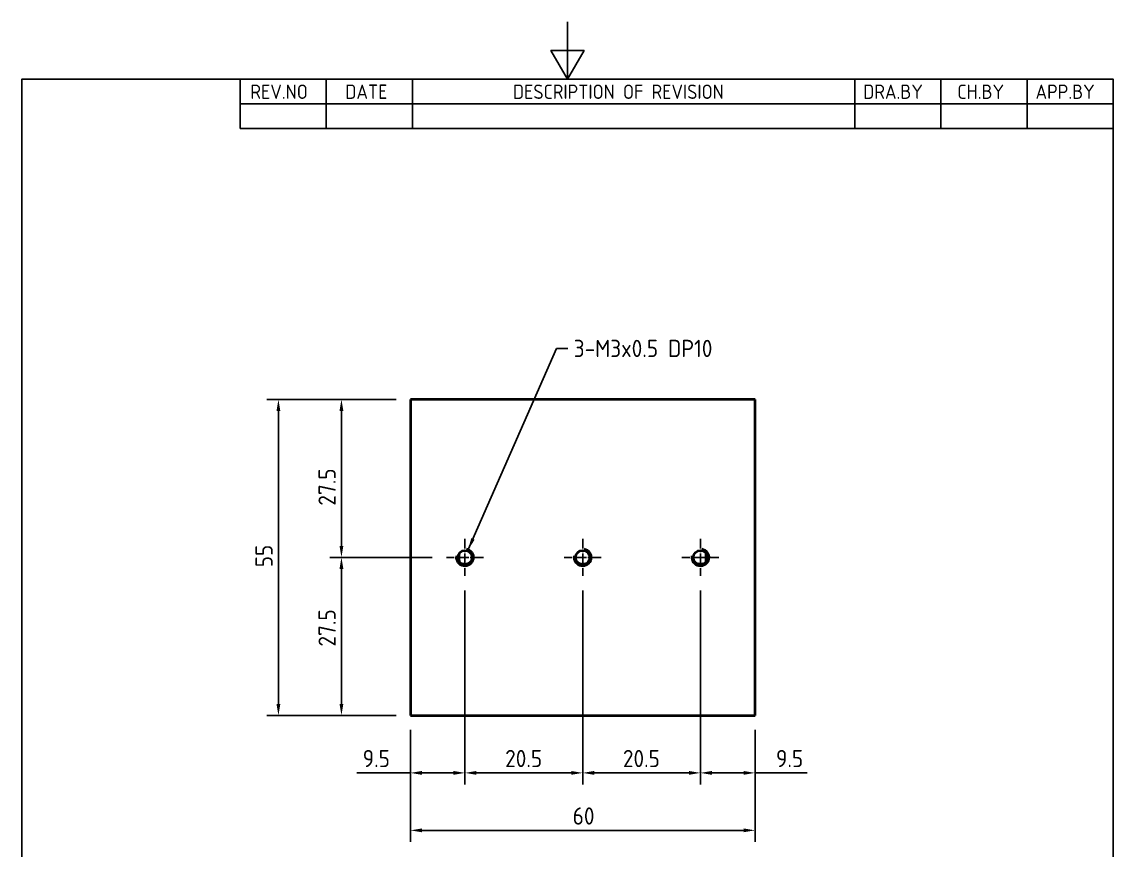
# Model space of a CAD drawing. Header units: millimetres. Extents: x 0 to 210, y 0 to 297.
# Drawn here: x 10 to 200, y 152.8 to 297 of the extents above; entities that cross this region are included whole.
import ezdxf

# ---------------------------------------------------------------- set-up
doc = ezdxf.new("R2010")
doc.units = ezdxf.units.MM
doc.linetypes.add('CHAIN', pattern=[0.35429999999999995, 0.2362, -0.0295, 0.0591, -0.0295])
doc.layers.get('0').update_dxf_attribs({"color": 3, "lineweight": 25})
for name, color, linetype, lineweight in [('가시적인 것(ISO)', 3, 'Continuous', 40), ('가시적인 좁은 것(ISO)', 3, 'Continuous', 35), ('경계(ISO)', 7, 'Continuous', 25), ('기호(ISO)', 5, 'Continuous', 25), ('중심 표식(ISO)', 1, 'Continuous', 25), ('치수(ISO)', 2, 'Continuous', 25)]:
    doc.layers.add(name, color=color, linetype=linetype, lineweight=lineweight)
doc.styles.add('ISO Proportiona M2B', font='isocp.shx')
doc.styles.add('치수 텍스트_PSTEK_POSCO', font='isocp.shx')
doc.dimstyles.new('치수_PSTEK_POSCO', dxfattribs={"dimtxt": 3, "dimasz": 2, "dimexe": 2, "dimexo": 2.5, "dimgap": 1, "dimtad": 1, "dimrnd": 1e-08, "dimdsep": 46, "dimtxsty": '치수 텍스트_PSTEK_POSCO', "dimcen": 0.09, "dimdle": 10, "dimclrd": 7, "dimclre": 7, "dimclrt": 2, "dimadec": 1, "dimazin": 2, "dimtfac": 1, "dimtmove": 0, "dimatfit": 3, "dimfxl": 0, "dimtolj": 1, "dimlwd": -1, "dimlwe": -1, "dimarcsym": 0})
doc.dimstyles.new('치수_PSTEK_POSCO$7', dxfattribs={"dimtxt": 3, "dimasz": 2, "dimexe": 2, "dimexo": 2.5, "dimgap": 1, "dimtad": 1, "dimrnd": 1e-08, "dimdsep": 46, "dimtxsty": '치수 텍스트_PSTEK_POSCO', "dimcen": 0.09, "dimdle": 10, "dimclrd": 7, "dimclre": 7, "dimclrt": 2, "dimadec": 1, "dimazin": 2, "dimtfac": 1, "dimtmove": 0, "dimatfit": 3, "dimfxl": 0, "dimtolj": 1, "dimlwd": -1, "dimlwe": -1, "dimarcsym": 0})

# ---------------------------------------------------------------- blocks, each defined once
blk = doc.blocks.new('경계 Default Border')
at = {"layer": '경계(ISO)', "flags": 128}
for points in [[(105, 297.0000076293945), (105, 287.0000076293945), (102.1132469177246, 292.0000076293945), (107.8867530822754, 292.0000076293945), (105, 287.0000076293945)], [(10, 10), (10, 287.0000076293945), (200, 287.0000076293945), (200, 10), (10, 10)]]:
    blk.add_lwpolyline(points, dxfattribs=at)
blk = doc.blocks.new('리비전 내역')
at = {"layer": '기호(ISO)'}
for p, q in [((48.00000000000001, 287.0000076293945), (200, 287.0000076293945)), ((48.00000000000001, 287.0000076293945), (48.00000000000001, 282.7200076293945)), ((63.00000000000001, 287.0000076293945), (63.00000000000001, 282.7200076293945)), ((78, 287.0000076293945), (78, 282.7200076293945)), ((155, 287.0000076293945), (155, 282.7200076293945)), ((170, 287.0000076293945), (170, 282.7200076293945)), ((185, 287.0000076293945), (185, 282.7200076293945)), ((200, 287.0000076293945), (200, 282.7200076293945)), ((48.00000000000001, 282.7200076293945), (200, 282.7200076293945)), ((48.00000000000001, 282.7200076293945), (48.00000000000001, 278.4400076293945)), ((63.00000000000001, 282.7200076293945), (63.00000000000001, 278.4400076293945)), ((78, 282.7200076293945), (78, 278.4400076293945)), ((155, 282.7200076293945), (155, 278.4400076293945)), ((170, 282.7200076293945), (170, 278.4400076293945)), ((185, 282.7200076293945), (185, 278.4400076293945)), ((200, 282.7200076293945), (200, 278.4400076293945)), ((48.00000000000001, 278.4400076293945), (200, 278.4400076293945))]:
    blk.add_line(p, q, dxfattribs=at)
at = {"layer": '기호(ISO)', "color": 2, "char_height": 2.5, "attachment_point": 7, "style": 'ISO Proportiona M2B'}
for s, insert in [('REV.NO', (49.7871163682308, 283.5831900503393)), ('DATE', (66.31423177283666, 283.5831900503393)), ('DESCRIPTION OF REVISION', (95.50702043336295, 283.5831900503393)), ('DRA.BY', (156.4757339553203, 283.5831900503393)), ('CH.BY', (172.8642915086116, 283.5831900503393)), ('APP.BY', (186.4777339604403, 283.5831900503393))]:
    blk.add_mtext(s, dxfattribs=dict(at, insert=insert))
blk = doc.blocks.new('*D22')
at = {"layer": 'Defpoints', "color": 0, "transparency": 16777216}
for p in [(65.64565496126028, 203.7830349938598), (83.91615496126025, 203.7830349938598), (77.64565496126025, 176.2830349938598)]:
    blk.add_point(p, dxfattribs=at)
at = {"layer": '치수(ISO)', "color": 7, "transparency": 16777216}
for p, q in [((81.41615496126025, 203.7830349938598), (63.64565496126028, 203.7830349938598)), ((65.64565496126028, 178.2830349938598), (65.64565496126028, 201.7830349938598)), ((75.14565496126025, 176.2830349938598), (63.64565496126028, 176.2830349938598))]:
    blk.add_line(p, q, dxfattribs=at)
for points in [[(65.31232162792695, 201.7830349938598), (65.9789882945936, 201.7830349938598), (65.64565496126028, 203.7830349938598)], [(65.31232162792695, 178.2830349938598), (65.9789882945936, 178.2830349938598), (65.64565496126028, 176.2830349938598)]]:
    blk.add_solid(points, dxfattribs=at)
at = {"layer": '치수(ISO)', "color": 2, "transparency": 16777216, "insert": (63.1453596856697, 188.2728124083227), "char_height": 3, "attachment_point": 4, "rotation": 90, "style": '치수 텍스트_PSTEK_POSCO'}
blk.add_mtext('\\A1;27.5', dxfattribs=at)
blk = doc.blocks.new('*D23')
at = {"layer": 'Defpoints', "color": 0, "transparency": 16777216}
for p in [(65.64565496126029, 231.2830349938598), (77.64565496126026, 231.2830349938598), (83.91615496126025, 203.7830349938598)]:
    blk.add_point(p, dxfattribs=at)
at = {"layer": '치수(ISO)', "color": 7, "transparency": 16777216}
for p, q in [((75.14565496126026, 231.2830349938598), (63.64565496126028, 231.2830349938598)), ((65.64565496126028, 205.7830349938598), (65.64565496126029, 229.2830349938598)), ((81.41615496126025, 203.7830349938598), (63.64565496126028, 203.7830349938598))]:
    blk.add_line(p, q, dxfattribs=at)
for points in [[(65.31232162792696, 229.2830349938598), (65.97898829459362, 229.2830349938598), (65.64565496126029, 231.2830349938598)], [(65.31232162792695, 205.7830349938598), (65.9789882945936, 205.7830349938598), (65.64565496126028, 203.7830349938598)]]:
    blk.add_solid(points, dxfattribs=at)
at = {"layer": '치수(ISO)', "color": 2, "transparency": 16777216, "insert": (63.1453596856697, 212.7928124083227), "char_height": 3, "attachment_point": 4, "rotation": 90, "style": '치수 텍스트_PSTEK_POSCO'}
blk.add_mtext('\\A1;27.5', dxfattribs=at)
blk = doc.blocks.new('*D24')
at = {"layer": 'Defpoints', "color": 0, "transparency": 16777216}
for p in [(87.14565496126026, 200.5535349938598), (77.64565496126025, 176.2830349938598), (87.14565496126026, 166.2830349938598)]:
    blk.add_point(p, dxfattribs=at)
at = {"layer": '치수(ISO)', "color": 7, "transparency": 16777216}
for p, q in [((87.14565496126026, 198.0535349938598), (87.14565496126026, 164.2830349938598)), ((77.64565496126025, 173.7830349938598), (77.64565496126025, 164.2830349938598)), ((77.64565496126025, 166.2830349938598), (68.3473837012806, 166.2830349938598)), ((85.14565496126026, 166.2830349938598), (79.64565496126025, 166.2830349938598))]:
    blk.add_line(p, q, dxfattribs=at)
for points in [[(79.64565496126025, 166.6163683271932), (79.64565496126025, 165.9497016605265), (77.64565496126025, 166.2830349938598)], [(85.14565496126026, 166.6163683271932), (85.14565496126026, 165.9497016605265), (87.14565496126026, 166.2830349938598)]]:
    blk.add_solid(points, dxfattribs=at)
at = {"layer": '치수(ISO)', "color": 2, "transparency": 16777216, "insert": (69.3473837012806, 168.7830349938598), "char_height": 3, "attachment_point": 4, "style": '치수 텍스트_PSTEK_POSCO'}
blk.add_mtext('\\A1;9.5', dxfattribs=at)
blk = doc.blocks.new('*D25')
at = {"layer": 'Defpoints', "color": 0, "transparency": 16777216}
for p in [(87.14565496126026, 200.5535349938598), (107.6456549612602, 200.5535349938598), (107.6456549612602, 166.2830349938598)]:
    blk.add_point(p, dxfattribs=at)
at = {"layer": '치수(ISO)', "color": 7, "transparency": 16777216}
for p, q in [((87.14565496126026, 198.0535349938598), (87.14565496126026, 164.2830349938598)), ((107.6456549612602, 198.0535349938598), (107.6456549612602, 164.2830349938598)), ((89.14565496126026, 166.2830349938598), (105.6456549612602, 166.2830349938598))]:
    blk.add_line(p, q, dxfattribs=at)
for points in [[(89.14565496126026, 166.6163683271932), (89.14565496126026, 165.9497016605265), (87.14565496126026, 166.2830349938598)], [(105.6456549612602, 166.6163683271932), (105.6456549612602, 165.9497016605265), (107.6456549612602, 166.2830349938598)]]:
    blk.add_solid(points, dxfattribs=at)
at = {"layer": '치수(ISO)', "color": 2, "transparency": 16777216, "insert": (94.14543237572319, 168.7833302694504), "char_height": 3, "attachment_point": 4, "style": '치수 텍스트_PSTEK_POSCO'}
blk.add_mtext('\\A1;20.5', dxfattribs=at)
blk = doc.blocks.new('*D26')
at = {"layer": 'Defpoints', "color": 0, "transparency": 16777216}
for p in [(128.1456549612602, 200.5535349938598), (137.6456549612602, 176.2830349938598), (137.6456549612602, 166.2830349938598)]:
    blk.add_point(p, dxfattribs=at)
at = {"layer": '치수(ISO)', "color": 7, "transparency": 16777216}
for p, q in [((128.1456549612602, 198.0535349938598), (128.1456549612602, 164.2830349938598)), ((137.6456549612602, 173.7830349938598), (137.6456549612602, 164.2830349938598)), ((130.1456549612602, 166.2830349938598), (135.6456549612602, 166.2830349938598)), ((137.6456549612602, 166.2830349938598), (146.7471386132249, 166.2830349938598))]:
    blk.add_line(p, q, dxfattribs=at)
for points in [[(130.1456549612602, 166.6163683271932), (130.1456549612602, 165.9497016605265), (128.1456549612602, 166.2830349938598)], [(135.6456549612602, 166.6163683271932), (135.6456549612602, 165.9497016605265), (137.6456549612602, 166.2830349938598)]]:
    blk.add_solid(points, dxfattribs=at)
at = {"layer": '치수(ISO)', "color": 2, "transparency": 16777216, "insert": (141.298610475801, 168.7830349938598), "char_height": 3, "attachment_point": 4, "style": '치수 텍스트_PSTEK_POSCO'}
blk.add_mtext('\\A1;9.5', dxfattribs=at)
blk = doc.blocks.new('*D27')
at = {"layer": 'Defpoints', "color": 0, "transparency": 16777216}
for p in [(77.64565496126025, 176.2830349938598), (137.6456549612602, 176.2830349938598), (137.6456549612602, 156.2830349938598)]:
    blk.add_point(p, dxfattribs=at)
at = {"layer": '치수(ISO)', "color": 7, "transparency": 16777216}
for p, q in [((77.64565496126025, 173.7830349938598), (77.64565496126025, 154.2830349938598)), ((137.6456549612602, 173.7830349938598), (137.6456549612602, 154.2830349938598)), ((79.64565496126025, 156.2830349938598), (135.6456549612602, 156.2830349938598))]:
    blk.add_line(p, q, dxfattribs=at)
for points in [[(79.64565496126025, 156.6163683271932), (79.64565496126025, 155.9497016605265), (77.64565496126025, 156.2830349938598)], [(135.6456549612602, 156.6163683271932), (135.6456549612602, 155.9497016605265), (137.6456549612602, 156.2830349938598)]]:
    blk.add_solid(points, dxfattribs=at)
at = {"layer": '치수(ISO)', "color": 2, "transparency": 16777216, "insert": (105.9047100793705, 158.7830349938598), "char_height": 3, "attachment_point": 4, "style": '치수 텍스트_PSTEK_POSCO'}
blk.add_mtext('\\A1;60', dxfattribs=at)
blk = doc.blocks.new('*D28')
at = {"layer": 'Defpoints', "color": 0, "transparency": 16777216}
for p in [(77.64565496126026, 231.2830349938598), (54.67277229660012, 176.2830349938598), (77.64565496126025, 176.2830349938598)]:
    blk.add_point(p, dxfattribs=at)
at = {"layer": '치수(ISO)', "color": 7, "transparency": 16777216}
for p, q in [((75.14565496126026, 231.2830349938598), (52.67277229660013, 231.2830349938598)), ((54.67277229660013, 229.2830349938598), (54.67277229660012, 178.2830349938598)), ((75.14565496126025, 176.2830349938598), (52.67277229660012, 176.2830349938598))]:
    blk.add_line(p, q, dxfattribs=at)
for points in [[(54.33943896326679, 229.2830349938598), (55.00610562993347, 229.2830349938598), (54.67277229660013, 231.2830349938598)], [(54.33943896326679, 178.2830349938598), (55.00610562993346, 178.2830349938598), (54.67277229660012, 176.2830349938598)]]:
    blk.add_solid(points, dxfattribs=at)
at = {"layer": '치수(ISO)', "color": 2, "transparency": 16777216, "insert": (52.17277229660009, 202.0709029595039), "char_height": 3, "attachment_point": 4, "rotation": 90, "style": '치수 텍스트_PSTEK_POSCO'}
blk.add_mtext('\\A1;55', dxfattribs=at)
blk = doc.blocks.new('*D30')
at = {"layer": 'Defpoints', "color": 0, "transparency": 16777216}
for p in [(107.6456549612602, 200.5535349938598), (128.1456549612602, 200.5535349938598), (128.1456549612602, 166.2830349938598)]:
    blk.add_point(p, dxfattribs=at)
at = {"layer": '치수(ISO)', "color": 7, "transparency": 16777216}
for p, q in [((107.6456549612602, 198.0535349938598), (107.6456549612602, 164.2830349938598)), ((128.1456549612602, 198.0535349938598), (128.1456549612602, 164.2830349938598)), ((109.6456549612602, 166.2830349938598), (126.1456549612602, 166.2830349938598))]:
    blk.add_line(p, q, dxfattribs=at)
for points in [[(109.6456549612602, 166.6163683271932), (109.6456549612602, 165.9497016605265), (107.6456549612602, 166.2830349938598)], [(126.1456549612602, 166.6163683271932), (126.1456549612602, 165.9497016605265), (128.1456549612602, 166.2830349938598)]]:
    blk.add_solid(points, dxfattribs=at)
at = {"layer": '치수(ISO)', "color": 2, "transparency": 16777216, "insert": (114.6454323757232, 168.7833302694504), "char_height": 3, "attachment_point": 4, "style": '치수 텍스트_PSTEK_POSCO'}
blk.add_mtext('\\A1;20.5', dxfattribs=at)

msp = doc.modelspace()

# ---------------------------------------------------------------- linework, layer by layer
at = {"layer": '가시적인 것(ISO)'}
for p, q in [((137.6456549612602, 231.2830349938598), (77.64565496126025, 231.2830349938598)), ((77.64565496126025, 231.2830349938598), (77.64565496126023, 176.2830349938598)), ((137.6456549612602, 176.2830349938598), (137.6456549612602, 231.2830349938598)), ((77.64565496126023, 176.2830349938598), (137.6456549612602, 176.2830349938598))]:
    msp.add_line(p, q, dxfattribs=at)
for centre in [(87.14565496126025, 203.7830349938598), (107.6456549612602, 203.7830349938598), (128.1456549612602, 203.7830349938598)]:
    msp.add_circle(centre, 1.2295, dxfattribs=at)
for points, knots in [([(86.11243900464032, 204.4494695645312), (86.10113609675352, 204.2266305657237), (86.09904298331094, 203.9976156105121), (86.09904298331094, 203.7830349938598), (86.09904298331094, 203.5684543772075), (86.10113609675352, 203.3394394219959), (86.11243900464032, 203.1166004231884)], [-0.0643741849957022, -0.0643741849957022, -0.0643741849957022, -0.0643741849957022, 0, 0, 0, 0.06437418499570223, 0.06437418499570223, 0.06437418499570223, 0.06437418499570223]), ([(129.1288709178802, 203.0448232135095), (129.1426542992407, 203.2892098586185), (129.144095119694, 203.5452399659678), (129.144095119694, 203.7830349938598), (129.144095119694, 204.0208300217519), (129.1426542992407, 204.2768601291011), (129.1288709178802, 204.5212467742101)], [-0.07133850836761536, -0.07133850836761536, -0.07133850836761536, -0.07133850836761536, 0, 0, 0, 0.07133850836761543, 0.07133850836761543, 0.07133850836761543, 0.07133850836761543])]:
    msp.add_open_spline(points, degree=3, knots=knots, dxfattribs=at)
at = {"layer": '가시적인 좁은 것(ISO)'}
for centre, radius, end in [((87.14565496126025, 203.7830349938598), 1.500000000000006, 79.99999999995039), ((107.6456549612602, 203.7830349938598), 1.500000000000005, 79.99999999995039), ((128.1456549612602, 203.7830349938598), 1.500000000000004, 79.99999999994976)]:
    msp.add_arc(centre, radius, 170.0000000000015, end, dxfattribs=at)
at = {"layer": '중심 표식(ISO)', "linetype": 'CHAIN', "ltscale": 7.177188873291016}
for p, q in [((87.14565496126026, 207.0125349938598), (87.14565496126026, 200.5535349938598)), ((107.6456549612602, 207.0125349938598), (107.6456549612602, 200.5535349938598)), ((128.1456549612602, 207.0125349938598), (128.1456549612602, 200.5535349938598)), ((90.37515496126026, 203.7830349938598), (83.91615496126025, 203.7830349938598)), ((110.8751549612603, 203.7830349938598), (104.4161549612602, 203.7830349938598)), ((131.3751549612603, 203.7830349938598), (124.9161549612602, 203.7830349938598))]:
    msp.add_line(p, q, dxfattribs=at)

# ---------------------------------------------------------------- block references
msp.add_blockref('경계 Default Border', (0, 0))
at = {"layer": '기호(ISO)'}
msp.add_blockref('리비전 내역', (0, 0), dxfattribs=at)

# ---------------------------------------------------------------- texts
at = {"layer": '기호(ISO)', "color": 2, "insert": (106.085691780596, 240.1595634797512), "char_height": 3.00000011920929, "width": 28.96376860141753, "attachment_point": 4, "line_spacing_factor": 0.5250000357627869, "style": '치수 텍스트_PSTEK_POSCO'}
msp.add_mtext('{3-M3x0.5 DP10}', dxfattribs=at)

# ---------------------------------------------------------------- dimensions: what is measured, and where the dimension line sits
at = {"layer": '치수(ISO)', "color": 7}
for base, p1, p2, angle, override, picture, middle in [((54.67277229660012, 176.2830349938598), (77.64565496126026, 231.2830349938598), (77.64565496126025, 176.2830349938598), 90, {"dimdec": 2, "dimtp": 0, "dimtm": -0, "dimtdec": 2, "dimtofl": 0, "dimatfit": 1}, '*D28', (54.67277229660009, 203.7830349938598)), ((65.64565496126029, 231.2830349938598), (83.91615496126025, 203.7830349938598), (77.64565496126026, 231.2830349938598), 90, {"dimdec": 2, "dimtp": 0, "dimtm": -0, "dimtdec": 2, "dimtofl": 0, "dimatfit": 1}, '*D23', (65.64565496126025, 216.0430349938598)), ((65.64565496126028, 203.7830349938598), (77.64565496126025, 176.2830349938598), (83.91615496126025, 203.7830349938598), 90, {"dimdec": 2, "dimtp": 0, "dimtm": -0, "dimtdec": 2, "dimtofl": 0, "dimatfit": 1}, '*D22', (65.64565496126025, 191.5230349938598)), ((87.14565496126026, 166.2830349938598), (77.64565496126025, 176.2830349938598), (87.14565496126026, 200.5535349938598), 180, {"dimdec": 2, "dimtp": 0, "dimtm": -0, "dimtdec": 2, "dimtofl": 0, "dimatfit": 2}, '*D24', (71.57164776999254, 166.2830349938598)), ((107.6456549612602, 166.2830349938598), (87.14565496126026, 200.5535349938598), (107.6456549612602, 200.5535349938598), 180, {"dimdec": 2, "dimtp": 0, "dimtm": -0, "dimtdec": 2, "dimtofl": 0, "dimatfit": 1}, '*D25', (97.39565496126026, 166.2830349938598)), ((128.1456549612602, 166.2830349938598), (107.6456549612602, 200.5535349938598), (128.1456549612602, 200.5535349938598), 180, {"dimdec": 2, "dimtp": 0, "dimtm": -0, "dimtdec": 2, "dimtofl": 0, "dimatfit": 1}, '*D30', (117.8956549612602, 166.2830349938598)), ((137.6456549612602, 166.2830349938598), (128.1456549612602, 200.5535349938598), (137.6456549612602, 176.2830349938598), 180, {"dimdec": 2, "dimtp": 0, "dimtm": -0, "dimtdec": 2, "dimtofl": 0, "dimatfit": 2}, '*D26', (143.522874544513, 166.2830349938598)), ((137.6456549612602, 156.2830349938598), (77.64565496126025, 176.2830349938598), (137.6456549612602, 176.2830349938598), 180, {"dimdec": 2, "dimtp": 0, "dimtm": -0, "dimtdec": 2, "dimtofl": 0, "dimatfit": 1}, '*D27', (107.6456549612602, 156.2830349938598))]:
    dim = msp.add_linear_dim(base=base, p1=p1, p2=p2, angle=angle, dimstyle='치수_PSTEK_POSCO', override=override, dxfattribs=at)
    dim.commit()
    dim.dimension.update_dxf_attribs({"geometry": picture, "text_midpoint": middle, "dimtype": 160})

# ---------------------------------------------------------------- leaders
at = {"layer": '기호(ISO)', "color": 7, "annotation_type": 0, "has_hookline": 1, "hookline_direction": 0, "text_width": 24.90236319425538}
msp.add_leader([(87.72810885165057, 205.1653328870685), (103.085691780596, 240.1595634797512), (105.085691780596, 240.1595634797512)], dimstyle='치수_PSTEK_POSCO$7', override={"dimtad": 0}, dxfattribs=at)

doc.saveas('drawing.dxf')
